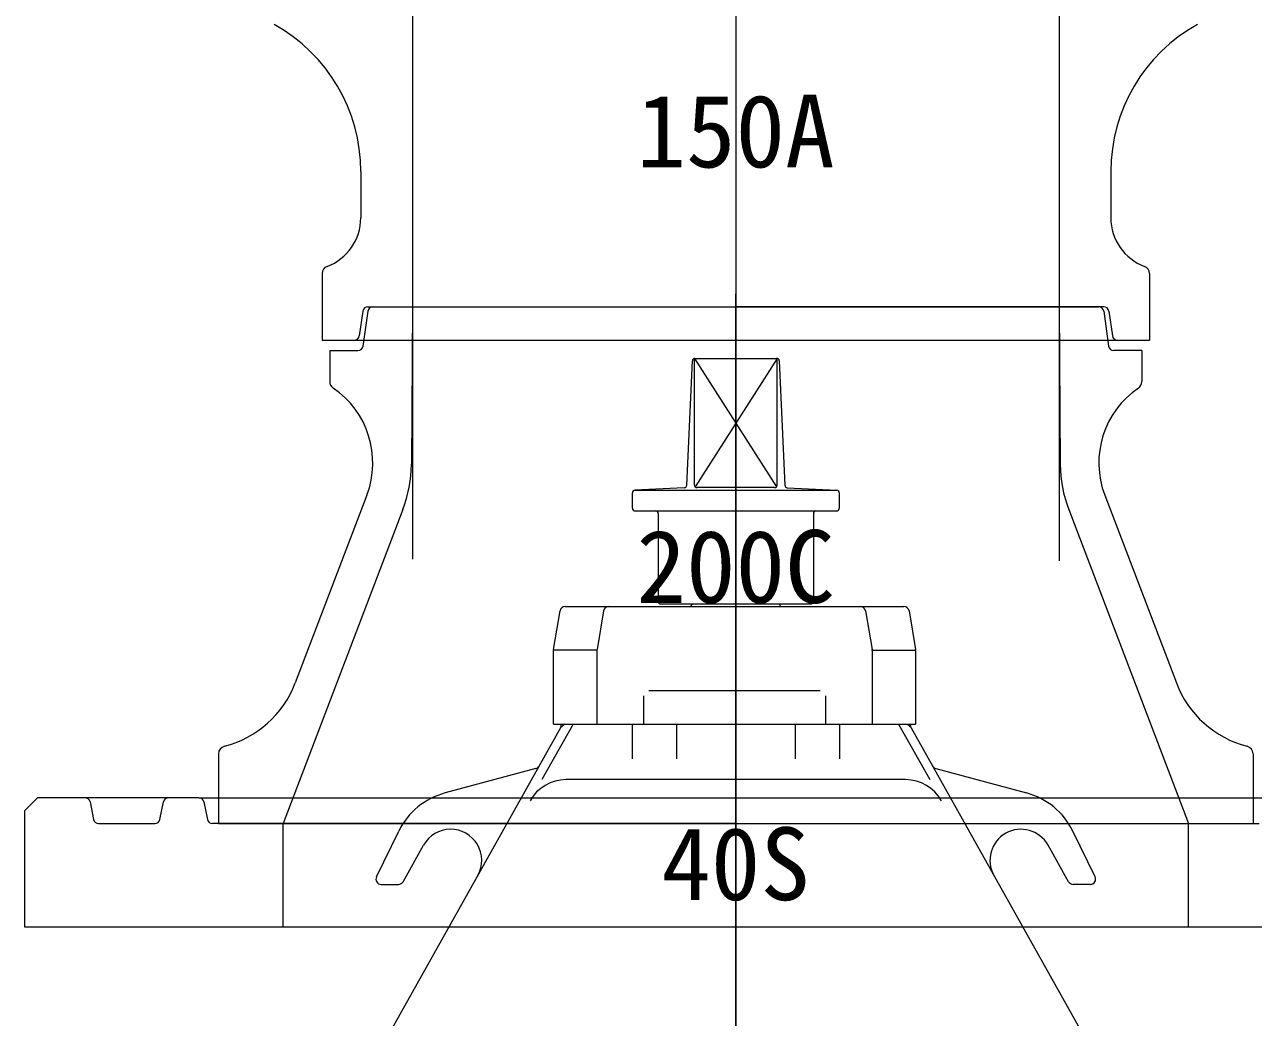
# Model space of a CAD drawing. Units: millimetres, scale not verified. Extents: x -6861 to 6881, y -3554 to 3095.
# Drawn here: x 2299.8 to 2774.9, y 831.8 to 1215.9 of the extents above; entities that cross this region are included whole.
import ezdxf
from ezdxf.enums import TextEntityAlignment as Align

# ---------------------------------------------------------------- set-up
doc = ezdxf.new("R2010")
doc.units = ezdxf.units.MM
doc.header["$LTSCALE"] = 20
for name, color, linetype, lineweight in [('0-3_TEMP', 3, 'Continuous', 18), ('0-4_細線', 7, 'Continuous', 18), ('0-5_仕切弁', 7, 'Continuous', 18), ('0-7_注釈', 1, 'Continuous', 18)]:
    doc.layers.add(name, color=color, linetype=linetype, lineweight=lineweight)
doc.styles.add('ＭＳ ゴシック', font='')
doc.styles.get('ＭＳ ゴシック').set_extended_font_data('MS Gothic')

msp = doc.modelspace()

# ---------------------------------------------------------------- linework, layer by layer
at = {"layer": '0-3_TEMP'}
for p, q in [((2574.8, 1306.78), (2574.8, 1143.78)), ((2574.8, 1234.51), (2574.8, 261.37)), ((2574.8, 1156.78), (2574.8, 956.78)), ((2574.8, 356.78), (2574.8, 1111.78)), ((2449.8, 1106.78), (2449.8, 1009.13)), ((2699.8, 1106.78), (2699.8, 1008.47))]:
    msp.add_line(p, q, dxfattribs=at)
at = {"layer": '0-4_細線'}
for p, q in [((2449.8, 1256.78), (2449.8, 1106.78)), ((2699.8, 1256.78), (2699.8, 1106.78)), ((2429.8, 1159.11), (2429.8, 1141.14)), ((2719.8, 1159.11), (2719.8, 1141.14)), ((2414.8, 1119.58), (2414.8, 1106.78)), ((2734.8, 1119.58), (2734.8, 1106.78)), ((2414.8, 1106.78), (2414.8, 1093.78)), ((2430.55, 1105.05), (2429.21, 1095.5)), ((2432.55, 1105.05), (2430.65, 1091.5)), ((2432.54, 1106.78), (2574.8, 1106.78)), ((2434.54, 1106.78), (2715.06, 1106.78)), ((2449.8, 1106.78), (2449.36, 1045.79)), ((2717.06, 1106.78), (2574.8, 1106.78)), ((2699.8, 1106.78), (2700.23, 1045.79)), ((2717.04, 1105.05), (2718.94, 1091.5)), ((2719.04, 1105.05), (2720.38, 1095.5)), ((2734.8, 1106.78), (2734.8, 1093.78)), ((2414.8, 1093.78), (2734.8, 1093.78)), ((2417.8, 1089.78), (2428.67, 1089.78)), ((2417.8, 1089.78), (2417.8, 1077.78)), ((2731.8, 1089.78), (2720.92, 1089.78)), ((2731.8, 1089.78), (2731.8, 1077.78)), ((2432.15, 1033.89), (2404.46, 961.19)), ((2717.45, 1033.89), (2745.13, 961.19)), ((2446.09, 1028.35), (2399.8, 906.78)), ((2703.5, 1028.35), (2749.8, 906.78)), ((2374.8, 933.78), (2374.8, 906.78)), ((2774.8, 933.78), (2774.8, 906.78)), ((2367.16, 916.78), (2304.8, 916.78)), ((2325.12, 915.17), (2326.48, 908.38)), ((2352.12, 908.38), (2353.48, 915.17)), ((2367.16, 916.78), (2355.44, 916.78)), ((2367.16, 916.78), (2782.44, 916.78)), ((2369.12, 915.17), (2370.48, 908.38)), ((2328.44, 906.78), (2350.16, 906.78)), ((2574.8, 906.78), (2372.44, 906.78)), ((2374.8, 906.78), (2774.8, 906.78)), ((2399.8, 866.78), (2399.8, 906.78)), ((2574.8, 906.78), (2777.16, 906.78)), ((2749.8, 866.78), (2749.8, 906.78)), ((2299.8, 866.78), (2849.8, 866.78))]:
    msp.add_line(p, q, dxfattribs=at)
msp.add_lwpolyline([(2304.8, 916.78), (2299.8, 911.78), (2299.8, 866.78)], dxfattribs=at)
for centre, radius, start, end in [((2364.8, 1159.11), 65, 0, 60.968), ((2784.8, 1159.11), 65, 119.032, 180), ((2409.8, 1141.14), 20, 290.354, 0), ((2739.8, 1141.14), 20, 180, 249.646), ((2417.8, 1119.58), 3, 110.354, 180), ((2731.8, 1119.58), 3, 0, 69.646), ((2432.54, 1104.78), 2, 90, 172.001), ((2434.54, 1104.78), 2, 90, 172), ((2715.06, 1104.78), 2, 8, 90), ((2717.06, 1104.78), 2, 7.999, 90), ((2427.23, 1095.78), 2, 270, 352.001), ((2722.36, 1095.78), 2, 187.999, 270), ((2428.67, 1091.78), 2, 270, 352.001), ((2720.92, 1091.78), 2, 187.999, 270), ((2420.8, 1077.78), 3, 180, 235.802), ((2399.44, 1046.35), 35, 339.155, 55.802), ((2750.15, 1046.35), 35, 124.198, 200.845), ((2728.8, 1077.78), 3, 304.198, 0), ((2399.36, 1046.15), 50, 339.155, 359.591), ((2750.23, 1046.15), 50, 180.409, 200.845), ((2367.08, 975.42), 40, 284.429, 339.155), ((2782.51, 975.42), 40, 200.845, 255.571), ((2377.8, 933.78), 3, 104.429, 180), ((2771.8, 933.78), 3, 0, 75.571), ((2323.16, 914.78), 2, 11.309, 90), ((2355.44, 914.78), 2, 90, 168.691), ((2367.16, 914.78), 2, 11.309, 90), ((2328.44, 908.78), 2, 191.309, 270), ((2350.16, 908.78), 2, 270, 348.691), ((2372.44, 908.78), 2, 191.309, 270)]:
    msp.add_arc(centre, radius, start, end, dxfattribs=at)
at = {"layer": '0-5_仕切弁'}
for p, q in [((2555.84, 1037.68), (2558, 1085.82)), ((2558.8, 1086.75), (2590.57, 1037.14)), ((2558.8, 1037.78), (2558.8, 1086.75)), ((2559, 1086.78), (2590.59, 1086.78)), ((2590.8, 1086.75), (2559.03, 1037.14)), ((2590.8, 1037.78), (2590.8, 1086.75)), ((2591.59, 1085.82), (2593.76, 1037.68)), ((2554.89, 1036.73), (2535.75, 1035.78)), ((2589.8, 1036.78), (2559.8, 1036.78)), ((2594.71, 1036.73), (2613.85, 1035.78)), ((2534.8, 1028.78), (2534.8, 1034.78)), ((2535.8, 1035.78), (2613.8, 1035.78)), ((2614.8, 1034.78), (2614.8, 1028.78)), ((2535.8, 1027.78), (2613.8, 1027.78)), ((2544.8, 1026.78), (2544.8, 992.78)), ((2604.8, 1026.78), (2604.8, 992.78)), ((2504.32, 974.11), (2506.82, 989.11)), ((2508.8, 990.78), (2639.8, 990.78)), ((2523.63, 989.11), (2521.13, 974.11)), ((2545.8, 991.78), (2603.8, 991.78)), ((2557.47, 990.78), (2558.05, 991.78)), ((2591.55, 991.78), (2592.12, 990.78)), ((2624.96, 989.11), (2627.46, 974.11)), ((2641.77, 989.11), (2644.27, 974.11)), ((2521.1, 973.94), (2504.3, 973.94)), ((2504.3, 945.28), (2504.3, 973.78)), ((2521.1, 973.78), (2521.1, 945.28)), ((2627.49, 973.94), (2644.29, 973.94)), ((2627.49, 973.78), (2627.49, 945.28)), ((2644.3, 973.78), (2644.3, 945.28)), ((2539.14, 956.28), (2539.14, 945.28)), ((2541.14, 958.28), (2607.45, 958.28)), ((2609.45, 956.28), (2609.45, 945.28)), ((2507.04, 943.82), (2435.94, 817.04)), ((2511.87, 945.28), (2499.81, 923.78)), ((2504.3, 945.28), (2644.3, 945.28)), ((2507.3, 944.8), (2507.3, 945.28)), ((2534.7, 945.28), (2534.7, 931.78)), ((2551.88, 945.28), (2551.88, 931.78)), ((2597.71, 945.28), (2597.71, 931.78)), ((2614.9, 945.28), (2614.9, 931.78)), ((2637.73, 945.28), (2649.78, 923.78)), ((2642.3, 944.8), (2642.3, 945.28)), ((2642.55, 943.82), (2713.65, 817.04)), ((2497.51, 928.06), (2462.43, 918.66)), ((2652.08, 928.06), (2687.16, 918.66)), ((2640.41, 923.78), (2509.18, 923.78)), ((2435.87, 886.15), (2444.51, 903.88)), ((2713.73, 886.15), (2705.08, 903.88)), ((2446.15, 884.3), (2454.08, 898.45)), ((2703.45, 884.3), (2695.51, 898.45)), ((2437.67, 883.28), (2444.4, 883.28)), ((2711.93, 883.28), (2705.19, 883.28))]:
    msp.add_line(p, q, dxfattribs=at)
for centre, radius, start, end in [((2559, 1085.78), 1, 90, 177.423), ((2590.59, 1085.78), 1, 2.577, 90), ((2554.84, 1037.73), 1, 272.859, 357.423), ((2559.8, 1037.78), 1, 180, 270), ((2589.8, 1037.78), 1, 270, 0), ((2594.75, 1037.73), 1, 182.577, 267.141), ((2535.8, 1034.78), 1, 90, 180), ((2613.8, 1034.78), 1, 0, 90), ((2535.8, 1028.78), 1, 180, 270), ((2543.8, 1026.78), 1, 0, 90), ((2605.8, 1026.78), 1, 90, 180), ((2613.8, 1028.78), 1, 270, 0), ((2508.8, 988.78), 2, 90, 170.538), ((2525.6, 988.78), 2, 90, 170.538), ((2545.8, 992.78), 1, 180, 270), ((2603.8, 992.78), 1, 270, 0), ((2622.99, 988.78), 2, 9.462, 90), ((2639.8, 988.78), 2, 9.462, 90), ((2506.3, 973.78), 2, 170.538, 180), ((2523.1, 973.78), 2, 170.538, 180), ((2625.49, 973.78), 2, 0, 9.462), ((2642.3, 973.78), 2, 0, 9.462), ((2505.3, 944.8), 2, 330.717, 0), ((2473.43, 986.17), 53.87, 308.956, 310.618), ((2676.17, 986.17), 53.87, 229.382, 231.044), ((2644.3, 944.8), 2, 180, 209.283), ((2496.99, 929.99), 2, 285, 330.717), ((2652.6, 929.99), 2, 209.283, 255), ((2509.18, 907.78), 16, 90, 150.717), ((2640.41, 907.78), 16, 29.283, 90), ((2469.68, 891.61), 28, 105, 154.008), ((2679.91, 891.61), 28, 25.992, 75), ((2464.55, 892.58), 12, 330.717, 150.717), ((2685.05, 892.58), 12, 29.283, 209.283), ((2437.67, 885.28), 2, 154.008, 270), ((2444.4, 885.28), 2, 270, 330.717), ((2705.19, 885.28), 2, 209.283, 270), ((2711.93, 885.28), 2, 270, 25.992)]:
    msp.add_arc(centre, radius, start, end, dxfattribs=at)

# ---------------------------------------------------------------- texts
at = {"layer": '0-7_注釈', "style": 'ＭＳ ゴシック'}
for s, p in [('150A', (2536.4, 1152.24)), ('200C', (2536.4, 983.74)), ('40S', (2546, 868.74))]:
    msp.add_text(s, height=28.15, dxfattribs=at).set_placement(p, align=Align.BOTTOM_LEFT)

doc.saveas('drawing.dxf')
